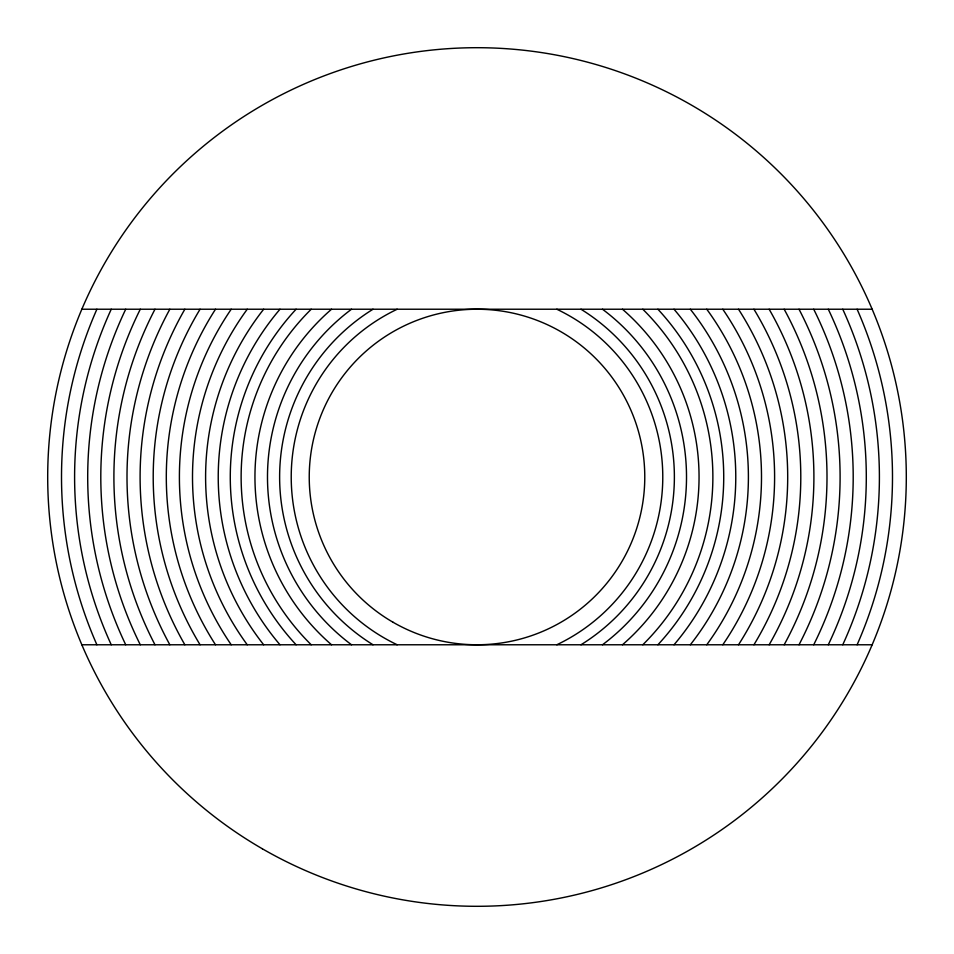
<?xml version="1.0" encoding="UTF-8"?>
<svg xmlns="http://www.w3.org/2000/svg" width="954" height="954" viewBox="0 0 954 954"><rect width="100%" height="100%" fill="white"/><g stroke="black" fill="none" stroke-linecap="round" stroke-linejoin="round"><path stroke-width="1.43" d="M81.841 309.227L872.159 309.227M81.841 644.773L872.159 644.773M580.974 309.227A197.383 197.383 0 0 1 580.974 644.773M373.026 644.773A197.383 197.383 0 0 1 373.026 309.227M622.461 309.227A222.055 222.055 0 0 1 622.461 644.773M331.539 644.773A222.055 222.055 0 0 1 331.539 309.227M657.902 309.227A246.728 246.728 0 0 1 657.902 644.773M296.098 644.773A246.728 246.728 0 0 1 296.098 309.227M690.326 309.227A271.401 271.401 0 0 1 690.326 644.773M263.674 644.773A271.401 271.401 0 0 1 263.674 309.227M556.802 309.227A185.791 185.791 0 0 1 556.802 644.773M397.198 644.773A185.791 185.791 0 0 1 397.198 309.227M602.487 309.227A209.51 209.51 0 0 1 602.487 644.773M351.513 644.773A209.51 209.51 0 0 1 351.513 309.227M642.793 309.227A235.876 235.876 0 0 1 642.793 644.773M311.207 644.773A235.876 235.876 0 0 1 311.207 309.227M674.013 309.227A258.772 258.772 0 0 1 674.013 644.773M279.987 644.773A258.772 258.772 0 0 1 279.987 309.227M706.759 309.227A284.495 284.495 0 0 1 706.759 644.773M247.241 644.773A284.495 284.495 0 0 1 247.241 309.227M722.798 309.227A297.6 297.6 0 0 1 722.798 644.773M231.202 644.773A297.6 297.6 0 0 1 231.202 309.227M738.503 309.227A310.694 310.694 0 0 1 738.503 644.773M215.497 644.773A310.694 310.694 0 0 1 215.497 309.227M753.934 309.227A323.8 323.8 0 0 1 753.934 644.773M200.066 644.773A323.8 323.8 0 0 1 200.066 309.227M769.151 309.227A336.893 336.893 0 0 1 769.151 644.773M184.849 644.773A336.893 336.893 0 0 1 184.849 309.227M784.164 309.227A349.999 349.999 0 0 1 784.164 644.773M169.836 644.773A349.999 349.999 0 0 1 169.836 309.227M799.011 309.227A363.092 363.092 0 0 1 799.011 644.773M154.989 644.773A363.092 363.092 0 0 1 154.989 309.227M813.714 309.227A376.198 376.198 0 0 1 813.714 644.773M140.286 644.773A376.198 376.198 0 0 1 140.286 309.227M828.287 309.227A389.292 389.292 0 0 1 828.287 644.773M125.713 644.773A389.292 389.292 0 0 1 125.713 309.227M842.752 309.227A402.397 402.397 0 0 1 842.752 644.773M111.248 644.773A402.397 402.397 0 0 1 111.248 309.227M857.109 309.227A415.491 415.491 0 0 1 857.109 644.773M96.891 644.773A415.491 415.491 0 0 1 96.891 309.227M393.12 622.294A167.773 167.773 0 0 0 644.773 477A167.773 167.773 0 0 0 393.12 331.706A167.773 167.773 0 0 0 393.12 622.294M262.35 848.786A429.3 429.3 0 0 0 906.3 477A429.3 429.3 0 0 0 262.35 105.214A429.3 429.3 0 0 0 262.35 848.786"/></g></svg>
